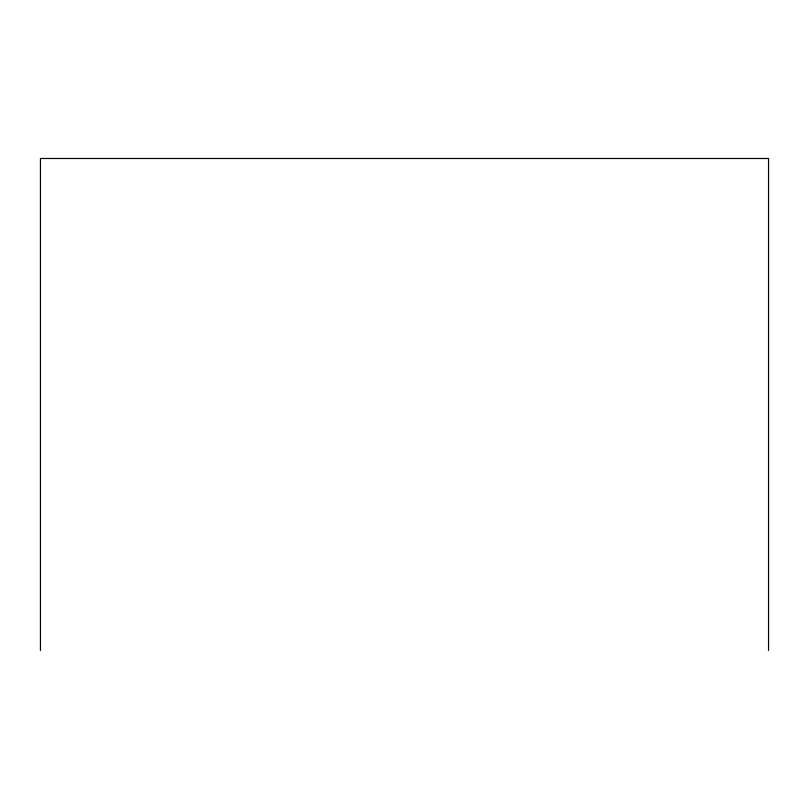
<?xml version="1.0" encoding="UTF-8"?>
<svg xmlns="http://www.w3.org/2000/svg" width="809" height="809" viewBox="0 0 809 809"><rect width="100%" height="100%" fill="white"/><g stroke="black" fill="none" stroke-linecap="round" stroke-linejoin="round"><path stroke-width="1.21" d="M768.55 650.517L768.55 158.483L40.45 158.483L40.45 650.517"/></g></svg>
